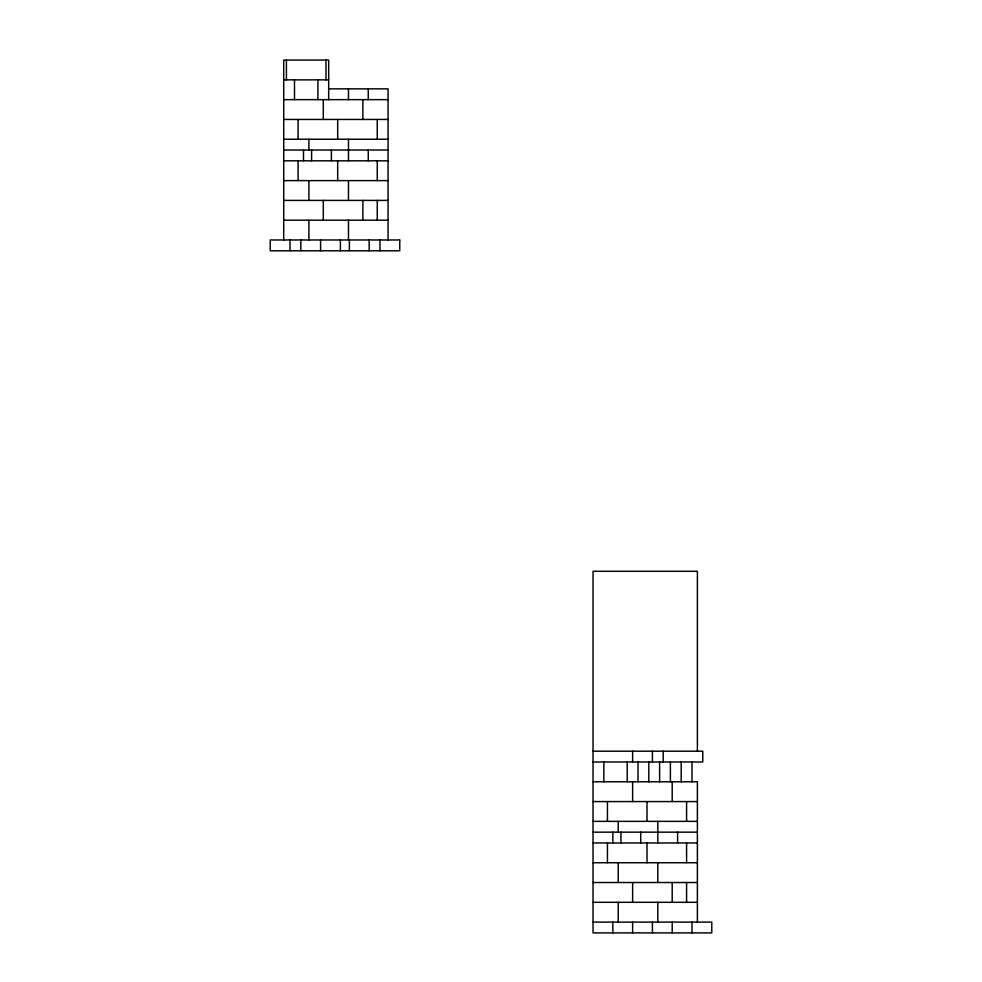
<?xml version="1.0" encoding="UTF-8"?>
<svg xmlns="http://www.w3.org/2000/svg" width="982" height="982" viewBox="0 0 982 982"><rect width="100%" height="100%" fill="white"/><g stroke="black" fill="none" stroke-linecap="round" stroke-linejoin="round"><path stroke-width="1.47" d="M283.712 79.861L328.688 79.861M328.688 88.859L388.05 88.859L388.05 239.976M283.712 99.648L388.05 99.648M283.712 119.448L388.05 119.448M283.712 139.235L388.05 139.235M283.712 150.025L388.05 150.025M283.712 160.815L388.05 160.815M283.712 180.614L388.05 180.614M283.712 200.402L388.05 200.402M283.712 220.189L388.05 220.189M593.042 751.193L702.781 751.193L702.781 761.995L593.042 761.995M593.042 781.782L697.392 781.782L697.392 922.11M593.042 801.57L697.392 801.57M593.042 821.357L697.392 821.357M593.042 832.159L697.392 832.159M593.042 842.949L697.392 842.949M593.042 862.736L697.392 862.736M593.042 882.523L697.392 882.523M593.042 902.311L697.392 902.311M593.042 922.11L711.778 922.11L711.778 932.9L593.042 932.9L593.042 571.291L697.392 571.291L697.392 751.193M691.991 761.995L691.991 781.782M691.991 922.11L691.991 932.9M686.59 801.57L686.59 821.357M686.59 842.949L686.59 862.736M686.59 882.523L686.59 902.311M681.201 761.995L681.201 781.782M677.605 832.159L677.605 842.949M672.204 781.782L672.204 801.57M672.204 882.523L672.204 902.311M672.204 922.11L672.204 932.9M670.399 761.995L670.399 781.782M663.206 751.193L663.206 761.995M659.609 761.995L659.609 781.782M657.805 821.357L657.805 842.949M657.805 862.736L657.805 882.523M657.805 902.311L657.805 922.11M652.416 751.193L652.416 761.995M652.416 922.11L652.416 932.9M648.82 761.995L648.82 781.782M647.015 801.57L647.015 821.357M647.015 842.949L647.015 862.736M640.718 832.159L640.718 842.949M638.018 761.995L638.018 781.782M632.629 751.193L632.629 761.995M632.629 781.782L632.629 801.57M632.629 882.523L632.629 902.311M632.629 922.11L632.629 932.9M627.228 761.995L627.228 781.782M620.931 832.159L620.931 842.949M618.23 821.357L618.23 832.159M618.23 862.736L618.23 882.523M618.23 902.311L618.23 922.11M612.829 832.159L612.829 842.949M612.829 922.11L612.829 932.9M607.441 801.57L607.441 821.357M607.441 842.949L607.441 862.736M603.844 761.995L603.844 781.782M379.96 239.976L379.96 250.778M377.26 119.448L377.26 139.235M377.26 160.815L377.26 180.614M377.26 200.402L377.26 220.189M369.171 239.976L369.171 250.778M368.262 88.859L368.262 99.648M368.262 150.025L368.262 160.815M362.874 99.648L362.874 119.448M362.874 200.402L362.874 220.189M349.371 239.976L349.371 250.778M348.475 88.859L348.475 99.648M348.475 139.235L348.475 160.815M348.475 180.614L348.475 200.402M348.475 220.189L348.475 239.976M340.386 239.976L340.386 250.778M337.685 119.448L337.685 139.235M337.685 160.815L337.685 180.614M331.388 150.025L331.388 160.815M328.688 99.648L328.688 60.074L283.712 60.074L283.712 239.976M325.987 60.074L325.987 79.861M323.287 99.648L323.287 119.448M323.287 200.402L323.287 220.189M320.586 239.976L320.586 250.778M317.898 79.861L317.898 99.648M311.601 150.025L311.601 160.815M308.9 139.235L308.9 150.025M308.9 180.614L308.9 200.402M308.9 220.189L308.9 239.976M303.499 150.025L303.499 160.815M300.799 239.976L300.799 250.778M298.098 119.448L298.098 139.235M298.098 160.815L298.098 180.614M294.502 79.861L294.502 99.648M290.009 239.976L290.009 250.778M286.413 60.074L286.413 79.861M399.748 239.976L270.222 239.976L270.222 250.778L399.748 250.778L399.748 239.976"/></g></svg>
